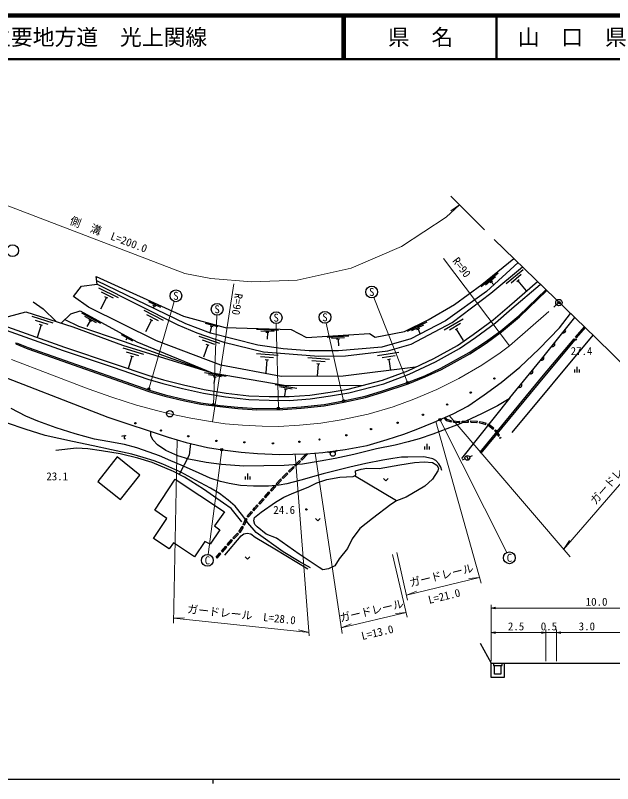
# Model space of a CAD drawing. Units: millimetres, scale not verified, with parts at other scales. Extents: x 40000 to 680000, y 20000 to 380000.
# Drawn here: x 222759 to 359651, y 204000 to 380000 of the extents above; entities that cross this region are included whole.
import ezdxf
from ezdxf.enums import TextEntityAlignment as Align

# ---------------------------------------------------------------- set-up
doc = ezdxf.new("R2010")
doc.units = ezdxf.units.MM
doc.header["$LTSCALE"] = 1000
doc.header["$PDMODE"] = 32
doc.header["$PDSIZE"] = 500
doc.linetypes.add('CHAIN', pattern=[18.5, 12, -1.5, 3.5, -1.5])
for name, color, linetype, lineweight in [('M-BGD', 7, 'Continuous', 25), ('M-BGD-EXST', 7, 'Continuous', 25), ('M-BMK', 2, 'CHAIN', 13), ('M-BMK-OTRS', 5, 'Continuous', 25), ('M-BMK-SRVR', 3, 'Continuous', 25), ('M-STR-HTXT', 7, 'Continuous', 13), ('M-TTL', 2, 'Continuous', 140), ('M-TTL-BAND', 7, 'Continuous', 25), ('M-TTL-LINE', 7, 'Continuous', 50)]:
    doc.layers.add(name, color=color, linetype=linetype, lineweight=lineweight)
doc.layers.add('M-OTRS', color=6, linetype='Continuous')
doc.layers.add('M-TTL-TXT', color=7, linetype='Continuous')
doc.styles.add('ＭＳ ゴシック', font='')
doc.styles.get('ＭＳ ゴシック').set_extended_font_data('MS Gothic')

# ---------------------------------------------------------------- blocks, each defined once
blk = doc.blocks.new('open_arrow')
at = {"color": 0, "linetype": 'Continuous', "lineweight": -2}
blk.add_lwpolyline([(7.5, 1.25), (0, 0), (7.5, -1.25)], dxfattribs=at)

msp = doc.modelspace()

# ---------------------------------------------------------------- linework, layer by layer
at = {"layer": 'M-BGD'}
for p, q in [((333411, 320965), (329528, 317815)), ((339106, 321701), (335262, 318504)), ((338721, 320600), (336414, 318682)), ((332823, 320102), (330493, 318212)), ((332119, 319144), (331575, 318703)), ((331847, 318924), (332390, 318255)), ((338220, 319403), (337682, 318956)), ((337951, 319179), (339869, 316873)), ((246383, 315298), (241911, 317535)), ((243610, 315343), (242268, 312660)), ((245220, 315208), (242537, 316551)), ((243923, 315187), (243297, 315500)), ((256092, 313112), (253363, 314360)), ((254921, 313318), (254284, 313609)), ((254603, 313463), (254360, 312932)), ((242352, 309379), (237959, 311767)), ((256729, 310120), (252258, 312358)), ((231402, 309463), (226641, 310991)), ((230266, 309197), (227410, 310114)), ((241330, 309593), (238694, 311026)), ((239869, 310046), (239153, 308728)), ((240176, 309879), (239561, 310213)), ((253956, 310166), (252614, 307483)), ((255566, 310031), (252884, 311374)), ((254269, 310009), (253643, 310322)), ((325356, 310418), (321062, 307857)), ((228655, 309084), (227738, 306228)), ((228988, 308978), (228322, 309191)), ((269259, 308636), (266359, 309406)), ((267732, 308731), (267347, 307282)), ((268070, 308641), (267394, 308821)), ((283058, 307845), (278061, 308003)), ((317041, 309707), (312535, 307540)), ((316270, 309003), (313566, 307703)), ((315363, 308235), (314733, 307931)), ((315048, 308083), (315567, 307004)), ((324805, 309391), (322228, 307854)), ((324124, 308286), (323523, 307928)), ((323824, 308107), (325360, 305530)), ((348772, 308068), (348154, 307294)), ((351167, 306282), (353170, 308670)), ((351396, 306089), (353400, 308477)), ((249706, 305381), (247071, 306814)), ((269611, 304823), (264882, 306447)), ((282049, 307577), (279051, 307671)), ((280891, 307313), (280191, 307335)), ((280541, 307324), (280493, 305825)), ((299195, 306514), (294204, 306216)), ((336597, 284468), (355194, 306713)), ((351396, 306089), (351167, 306282)), ((222877, 304727), (222989, 305005)), ((248388, 306097), (248102, 305570)), ((268470, 304581), (265632, 305555)), ((266856, 304500), (265882, 301663)), ((267187, 304387), (266525, 304614)), ((298215, 306155), (295220, 305976)), ((297085, 305787), (296386, 305745)), ((296736, 305766), (296825, 304269)), ((346278, 304942), (345660, 304167)), ((351047, 305673), (350817, 305865)), ((252223, 302275), (247443, 303741)), ((251091, 301995), (248223, 302874)), ((310673, 302729), (305732, 301969)), ((249481, 301861), (248602, 298993)), ((249816, 301758), (249147, 301964)), ((282985, 302074), (278001, 302470)), ((281941, 301555), (278950, 301793)), ((280747, 301048), (280049, 301104)), ((280398, 301076), (280160, 298085)), ((294774, 301136), (289790, 301533)), ((309776, 301984), (306811, 301528)), ((308731, 301216), (308039, 301110)), ((308385, 301163), (308768, 298673)), ((343783, 301815), (343165, 301040)), ((293730, 300618), (290739, 300855)), ((292536, 300111), (291838, 300166)), ((292187, 300138), (291962, 297312)), ((351528, 298184), (351528, 299512)), ((271039, 297284), (266110, 298125)), ((270003, 297156), (267045, 297661)), ((341264, 298707), (340638, 297940)), ((350994, 298184), (350994, 298881)), ((352061, 298184), (352061, 298881)), ((268818, 297054), (268128, 297172)), ((268473, 297113), (268221, 295634)), ((287260, 294515), (282331, 295356)), ((286224, 294388), (283267, 294892)), ((285040, 294285), (284350, 294403)), ((284695, 294344), (284442, 292866)), ((338735, 295609), (338108, 294841)), ((336106, 292388), (324999, 278462)), ((322657, 286858), (322747, 287144)), ((323153, 286805), (323178, 287104)), ((324648, 286703), (324629, 287003)), ((325128, 287034), (326626, 287127)), ((325147, 286734), (325128, 287034)), ((326644, 286828), (326626, 287127)), ((327143, 286825), (327163, 287125)), ((328639, 286719), (328692, 287015)), ((329131, 286630), (329184, 286926)), ((325147, 286734), (326644, 286828)), ((330582, 286264), (330673, 286549)), ((331058, 286111), (331150, 286397)), ((332232, 285191), (332444, 285403)), ((247168, 283570), (247518, 283772)), ((248168, 283570), (247818, 283772)), ((332585, 284837), (332797, 285049)), ((333438, 283607), (333687, 283774)), ((333718, 283192), (333966, 283360)), ((333966, 283360), (334053, 283231)), ((317119, 280538), (317119, 281866)), ((333718, 283192), (333804, 283064)), ((334053, 283231), (333804, 283064)), ((295013, 279742), (294320, 280027)), ((295934, 279899), (296494, 280397)), ((316585, 280538), (316585, 281235)), ((317652, 280538), (317652, 281235)), ((329556, 279730), (329324, 279920)), ((288215, 278347), (289372, 279529)), ((288430, 278138), (288215, 278347)), ((288430, 278138), (289828, 279567)), ((325855, 278406), (325165, 278111)), ((326144, 279128), (326577, 278116)), ((326866, 278838), (327556, 279133)), ((285364, 275551), (286435, 276601)), ((285574, 275337), (286645, 276387)), ((286645, 276387), (286435, 276601)), ((286792, 276951), (287863, 278002)), ((287002, 276737), (286792, 276951)), ((287002, 276737), (288073, 277787)), ((288073, 277787), (287863, 278002)), ((276039, 273701), (276039, 275029)), ((283936, 274151), (285007, 275201)), ((284146, 273936), (285217, 274987)), ((285217, 274987), (285007, 275201)), ((285574, 275337), (285364, 275551)), ((275505, 273701), (275505, 274398)), ((276572, 273701), (276572, 274398)), ((283789, 273586), (283579, 273801)), ((284146, 273936), (283936, 274151)), ((310078, 268778), (300489, 274519)), ((281219, 271190), (282221, 272306)), ((281443, 270990), (281219, 271190)), ((281443, 270990), (282445, 272106)), ((282445, 272106), (282221, 272306)), ((282778, 272478), (282555, 272679)), ((278548, 268213), (279550, 269329)), ((279773, 269129), (279550, 269329)), ((279884, 269701), (280886, 270818)), ((280107, 269501), (279884, 269701)), ((280107, 269501), (281109, 270617)), ((281109, 270617), (280886, 270818)), ((278438, 267640), (278214, 267841)), ((278771, 268012), (278548, 268213)), ((278771, 268012), (279773, 269129)), ((275887, 265224), (276882, 266346)), ((276111, 265025), (277107, 266147)), ((277107, 266147), (276882, 266346)), ((277438, 266521), (277214, 266721)), ((275271, 263216), (275878, 264588)), ((275878, 264588), (275604, 264709)), ((276111, 265025), (275887, 265224)), ((275014, 262787), (274757, 262942)), ((275271, 263216), (274995, 263338)), ((272619, 260280), (273653, 261366)), ((272836, 260073), (273870, 261160)), ((273870, 261160), (273653, 261366)), ((274215, 261522), (273997, 261729)), ((271296, 258762), (272280, 259894)), ((271522, 258565), (271296, 258762)), ((271522, 258565), (272506, 259697)), ((272506, 259697), (272280, 259894)), ((272836, 260073), (272619, 260280)), ((269984, 257252), (270968, 258385)), ((270210, 257056), (269984, 257252)), ((270210, 257056), (271194, 258188)), ((271194, 258188), (270968, 258385)), ((268771, 255858), (269656, 256875)), ((268998, 255661), (268771, 255858)), ((268998, 255661), (269882, 256678)), ((269882, 256678), (269656, 256875))]:
    msp.add_line(p, q, dxfattribs=at)
for points in [[(241486, 318419), (241289, 320210), (261300, 311061), (270823, 308531), (285990, 308053), (289449, 306233), (303915, 307096), (305258, 306277), (311915, 307574), (317400, 310213), (323416, 313792), (329682, 318326), (337022, 324280)], [(314472, 299385), (297926, 297320), (283696, 297300), (269850, 299893), (255126, 305433), (239524, 313129), (236115, 315578), (237954, 317938), (241486, 318419), (260035, 309137), (264349, 307265), (270533, 305141), (279621, 302943), (292329, 301933), (298394, 302030), (308136, 303170), (313469, 304703), (322902, 309653), (331731, 316348), (338986, 322381)], [(337979, 323354), (330761, 316769), (321337, 310012), (313421, 305885), (306719, 303995), (296847, 303163), (290066, 303135), (284166, 303609), (278334, 304446), (267466, 307228), (261850, 309303), (241399, 319211)], [(206499, 313766), (234016, 304006), (245415, 300180), (253378, 297469), (256747, 296502), (261300, 295375), (266052, 294296), (271049, 293465), (276296, 292850), (280951, 292690), (285511, 292656), (290246, 293020), (294889, 293669), (299005, 294350), (306938, 296436), (312718, 298553), (318635, 301361), (324119, 304384), (327688, 306862), (332252, 310223), (336005, 313475), (342461, 319021)], [(206225, 312962), (233739, 303203), (245143, 299374), (253124, 296658), (256528, 295681), (261103, 294548), (265888, 293461), (270930, 292623), (276232, 292002), (280933, 291840), (285540, 291806), (290337, 292175), (295018, 292828), (299183, 293518), (307192, 295625), (313047, 297769), (319023, 300604), (324568, 303661), (328182, 306170), (332784, 309558), (336560, 312832), (343015, 318377)], [(222877, 304727), (225594, 303637), (253384, 293858), (256989, 292789), (261546, 291713), (265250, 290940), (269657, 290361), (273759, 289953), (278083, 289601), (284089, 289715), (288299, 290021), (293563, 290577), (298059, 291417), (302982, 292483), (306787, 293596), (312762, 295590), (316691, 297158), (320408, 298874), (326906, 302479), (330701, 304933), (334176, 307510), (338318, 310950), (344598, 316956)], [(222989, 305005), (225700, 303918), (253476, 294143), (257066, 293079), (261611, 292006), (265301, 291236), (269691, 290659), (273786, 290252), (278092, 289902), (284075, 290015), (288273, 290320), (293519, 290874), (298000, 291711), (302908, 292774), (306698, 293882), (312658, 295872), (316572, 297434), (320272, 299141), (326752, 302736), (330530, 305180), (333990, 307747), (338118, 311174), (344382, 317164)], [(226805, 314398), (229098, 312764), (232101, 309869)], [(215545, 298917), (243936, 287953), (257757, 283373), (261939, 282168), (266766, 281040), (270252, 280462), (274480, 279954), (278267, 279627), (283316, 279414), (289372, 279529), (293261, 279851), (298377, 280512), (303368, 281496), (307947, 282816), (311791, 284072), (314656, 285129), (318783, 286808), (323099, 288745), (326429, 290487), (330236, 293063), (334099, 295869), (338355, 299424), (342817, 303594), (347446, 308384), (350020, 311714)], [(216678, 310156), (221165, 311049), (225140, 312103), (235953, 308633), (247293, 304415), (258897, 300856), (267865, 298130), (284846, 295231), (302561, 295285)], [(233250, 309500), (235451, 311661), (237581, 312314), (250629, 305221), (267865, 298130)], [(234079, 310314), (237267, 308830), (247693, 305254), (267865, 298130)], [(336106, 292388), (343028, 300868), (350958, 310808)], [(329324, 279920), (343842, 297553), (350817, 305865)], [(329556, 279730), (344072, 297361), (351047, 305673)], [(335904, 292134), (333243, 290557), (329567, 288693), (324830, 286516), (318450, 284031), (315317, 283004), (312791, 282289), (309839, 281550), (305555, 280679), (300367, 279389), (296093, 278502), (292637, 277866), (288548, 277184), (284351, 276855), (279735, 276779), (275107, 276745), (270001, 277095), (266511, 277539), (262485, 278326), (260031, 279090), (257220, 280340), (255351, 281607), (254326, 282721), (253822, 283639), (253846, 284669)], [(320507, 275763), (320303, 276517), (319820, 277262), (319109, 277996), (318421, 278445), (317454, 278645), (316411, 278854), (312673, 278801), (311277, 278770), (309244, 278476), (307017, 278105), (303069, 277370), (299441, 276501), (293337, 274934), (288195, 273532), (286424, 273074), (284994, 272715), (283218, 272363), (280815, 272120), (277304, 272121), (274350, 272284), (271779, 272723), (269803, 273195), (267395, 273996), (264879, 275095), (262687, 276093), (260729, 276977), (258407, 277949), (255785, 279075), (253423, 279933), (250594, 280913), (247752, 281703), (243952, 282374), (240897, 282923), (236444, 284124), (232145, 285479), (227886, 287069), (225158, 288178), (221795, 289938)], [(320941, 287776), (321501, 287222), (322657, 286858)], [(321234, 287908), (321660, 287486), (322747, 287144)], [(323178, 287104), (324497, 286994), (324629, 287003)], [(327163, 287125), (328593, 287033), (328692, 287015)], [(329184, 286926), (329902, 286796), (330673, 286549)], [(290395, 253441), (287794, 254859), (284157, 257133), (277964, 261551), (276037, 263747), (274926, 265341), (273165, 267561), (271568, 268920), (269560, 270469), (267488, 271654), (264067, 273542), (260651, 275391), (256565, 277150), (254572, 277972), (252074, 278683), (249441, 279509), (244792, 280489), (240566, 281408), (235854, 282388), (229553, 283782), (225015, 285205), (220945, 286583)], [(323153, 286805), (324494, 286694), (324648, 286703)], [(327143, 286825), (328556, 286734), (328639, 286719)], [(329131, 286630), (329829, 286504), (330582, 286264)], [(331058, 286111), (331150, 286082), (331976, 285446), (332232, 285191)], [(331150, 286397), (331291, 286352), (332174, 285672), (332444, 285403)], [(247668, 283734), (247668, 283079), (248018, 283079)], [(332585, 284837), (332694, 284729), (333384, 283686), (333438, 283607)], [(332797, 285049), (332927, 284919), (333634, 283853), (333687, 283774)], [(262864, 281952), (262578, 279231), (260322, 274793)], [(274648, 263966), (272208, 267062), (270441, 268244), (265910, 271432), (261525, 274181), (258969, 275481), (254113, 277604), (250797, 278539), (246758, 279520), (242478, 280235), (239358, 280676), (236758, 280881), (232010, 280311)], [(282555, 272679), (283437, 273661), (283579, 273801)], [(282778, 272478), (283654, 273454), (283789, 273586)], [(307131, 273898), (307661, 273367), (308191, 273898)], [(277214, 266721), (277593, 267148), (278214, 267841)], [(277438, 266521), (277817, 266949), (278438, 267640)], [(274995, 263338), (275000, 263346), (275604, 264709)], [(291554, 264709), (292084, 264178), (292614, 264709)], [(273997, 261729), (274082, 261818), (274757, 262942)], [(274215, 261522), (274322, 261635), (275014, 262787)], [(270767, 256351), (274527, 260779), (275095, 261209), (275884, 261349), (276690, 261193), (277726, 260461), (282254, 257786), (289828, 253187)], [(275462, 255922), (275992, 255392), (276522, 255922)], [(329315, 236209), (331813, 231566), (384662, 231566)], [(332313, 231566), (332313, 231066), (334313, 231066), (334313, 231566)], [(334063, 231066), (334063, 229066), (332563, 229066), (332563, 231066)]]:
    msp.add_lwpolyline(points, dxfattribs=at)
for points in [[(241630, 273236), (246824, 269062), (251323, 274659), (246129, 278834)], [(292361, 253497), (287815, 256567), (282636, 260239), (280258, 261112), (278210, 262797), (277668, 263399), (277397, 264211), (277575, 264960), (279102, 266227), (282378, 268491), (284255, 269654), (286568, 270604), (289857, 271916), (291851, 272879), (294111, 273693), (297158, 274212), (300215, 274394), (300763, 274644), (300730, 275623), (301993, 276055), (303289, 276238), (306120, 276190), (310888, 277037), (314201, 277585), (316477, 277735), (318338, 277536), (319368, 276954), (319750, 276257), (319551, 275626), (318371, 273733), (316643, 272155), (312354, 269625), (310078, 268778), (308832, 267947), (304624, 264720), (301683, 262428), (299985, 260112), (298888, 257886), (297011, 255478), (295984, 253877), (294551, 253236), (293257, 253015)], [(259423, 273747), (270709, 266302), (268392, 263058), (269658, 262157), (267427, 258854), (266161, 259497), (263797, 255972), (259034, 259146), (258026, 257794), (254443, 260154), (257508, 264709), (254719, 266682)], [(331813, 231566), (334813, 231566), (334813, 228316), (331813, 228316)]]:
    msp.add_lwpolyline(points, close=True, dxfattribs=at)
for centre, radius in [((351222, 305715), 150), ((332538, 296804), 150), ((327124, 293584), 150), ((321732, 290835), 150), ((316171, 288520), 150), ((250279, 286549), 150), ((304291, 285227), 150), ((310362, 286669), 150), ((256161, 284894), 150), ((262386, 283565), 150), ((298615, 283812), 150), ((268828, 282519), 150), ((275253, 282188), 150), ((281790, 281958), 150), ((287849, 282322), 150), ((292473, 282842), 150), ((295522, 279533), 550), ((326361, 278622), 550), ((289461, 266827), 150)]:
    msp.add_circle(centre, radius, dxfattribs=at)
for centre, start, end in [((348387, 307742), 242.58965, 40.24784), ((345892, 304615), 242.58965, 40.24784), ((343398, 301488), 242.58965, 40.24784), ((340875, 298385), 241.94884, 39.60703), ((338346, 295287), 241.94884, 39.60703)]:
    msp.add_arc(centre, 505, start, end, dxfattribs=at)
at = {"layer": 'M-BGD-EXST'}
for centre, radius in [((222133, 326104), 1350), ((259555, 315749), 1350), ((304437, 316631), 1350), ((269002, 312675), 1350), ((282535, 310742), 1350), ((293716, 310834), 1350), ((312658, 295872), 250), ((253339, 294396), 250), ((268143, 290863), 250), ((298000, 291711), 250), ((283050, 289995), 250), ((320078, 287389), 250), ((270063, 280493), 250), ((335988, 255735), 1350), ((266769, 255150), 1350)]:
    msp.add_circle(centre, radius, dxfattribs=at)
at = {"layer": 'M-BMK'}
msp.add_lwpolyline([(221855, 301145), (230642, 297824), (239448, 294463), (244837, 292514), (250494, 290736), (255440, 289385), (258140, 288746), (263003, 287703), (267927, 286852), (270809, 286457), (274791, 286097), (279346, 285885), (283097, 285843), (287893, 286097), (292746, 286551), (297433, 287315), (303615, 288670), (309387, 290315), (314106, 292067), (319337, 294258), (324405, 296791), (329651, 299843), (333903, 302698), (336014, 304311), (347352, 314195)], dxfattribs=at)
at = {"layer": 'M-BMK-OTRS'}
msp.add_line((332524, 328627), (355781, 306145), dxfattribs=at)
at = {"layer": 'M-BMK-SRVR'}
for centre in [(347352, 314195), (347352, 314195), (258140, 288746), (258140, 288746)]:
    msp.add_circle(centre, 750, dxfattribs=at)
at = {"layer": 'M-OTRS'}
msp.add_point((347352, 314195), dxfattribs=at)
at = {"layer": 'M-STR-HTXT'}
for p, q in [((322570, 338588), (330277, 330876)), ((324583, 336574), (322558, 335186)), ((336014, 304311), (320919, 324281)), ((267927, 286852), (272799, 318476)), ((312658, 295872), (304934, 315376)), ((253339, 294396), (259177, 314453)), ((268143, 290863), (268948, 311326)), ((283050, 289995), (282568, 309393)), ((298000, 291711), (294011, 309516)), ((375013, 287192), (355781, 306145)), ((329528, 249917), (319104, 286952)), ((320078, 287389), (335372, 256937)), ((322149, 288318), (349907, 255948)), ((348426, 257675), (374450, 287746)), ((259027, 240787), (259848, 282770)), ((270063, 280493), (266943, 256489)), ((290130, 237847), (286918, 279483)), ((297652, 238371), (291503, 279705)), ((348426, 257675), (349758, 259737)), ((309181, 256455), (312547, 242168)), ((312643, 246032), (310153, 256916)), ((329167, 251199), (312373, 247153)), ((329167, 251199), (326724, 250962)), ((312386, 247156), (314669, 248058)), ((331813, 232066), (331813, 244983)), ((297454, 239703), (312304, 243202)), ((312304, 243202), (309859, 242977)), ((331813, 244233), (381813, 244233)), ((259049, 241890), (261502, 241974)), ((259049, 241890), (290071, 238612)), ((297454, 239703), (299742, 240593)), ((290071, 238612), (287689, 239207)), ((344313, 238592), (331813, 238592)), ((348813, 238592), (342313, 238592)), ((344313, 232066), (344313, 239342)), ((346813, 232066), (346813, 239342)), ((361813, 238592), (346813, 238592))]:
    msp.add_line(p, q, dxfattribs=at)
msp.add_lwpolyline([(161898, 344617), (175933, 345126), (191271, 344103), (206514, 341111), (221295, 336254), (261572, 320887), (267535, 319729), (276974, 318950), (287332, 319366), (299760, 322102), (311249, 327085), (321481, 333738), (324583, 336574)], dxfattribs=at)
at = {"layer": 'M-TTL'}
msp.add_line((680000, 380000), (40000, 380000), dxfattribs=at)
at = {"layer": 'M-TTL-BAND'}
for p, q in [((40000, 205000), (579000, 205000)), ((268000, 205000), (268000, 204000))]:
    msp.add_line(p, q, dxfattribs=at)
at = {"layer": 'M-TTL-LINE'}
for p, q in [((297750, 380000), (297750, 370000)), ((298250, 380000), (298250, 370000)), ((333000, 380000), (333000, 370000)), ((40000, 370000), (680000, 370000))]:
    msp.add_line(p, q, dxfattribs=at)

# ---------------------------------------------------------------- block references
at = {"layer": 'M-STR-HTXT', "xscale": 133, "yscale": 133}
for p in [(331813, 244233), (331813, 238592), (346813, 238592), (346813, 238592)]:
    msp.add_blockref('open_arrow', p, dxfattribs=at)
at = {"layer": 'M-STR-HTXT', "xscale": 133, "yscale": 133, "rotation": 180}
msp.add_blockref('open_arrow', (344313, 238592), dxfattribs=at)
msp.add_blockref('open_arrow', (344313, 238592), dxfattribs=at)

# ---------------------------------------------------------------- texts
at = {"layer": 'M-BGD', "style": 'ＭＳ ゴシック'}
for s, p in [('27.4', (352523, 301632)), ('23.1', (232355, 272932)), ('24.6', (284371, 265240))]:
    msp.add_text(s, height=1833, dxfattribs=at).set_placement(p, align=Align.BOTTOM_CENTER)
at = {"layer": 'M-BGD-EXST', "style": 'ＭＳ ゴシック'}
for s, p in [('S', (304437, 316631)), ('S', (259555, 315749)), ('S', (269002, 312675)), ('S', (282535, 310742)), ('S', (293716, 310834)), ('C', (266769, 255150)), ('C', (335988, 255735))]:
    msp.add_text(s, height=1833, dxfattribs=at).set_placement(p, align=Align.MIDDLE_CENTER)
at = {"layer": 'M-STR-HTXT', "style": 'ＭＳ ゴシック'}
for s, rotation, p in [('側\u3000溝\u3000L=200.0', 339.117, (243603, 328419)), ('R=90', 307.085, (323884, 321392)), ('R=90', 261.242, (272180, 314052)), ('ガードレール', 49.126, (361020, 273074)), ('ガードレール', 13.546, (320748, 250289)), ('L=21.0', 13.546, (321380, 245516)), ('ガードレール\u3000L=28.0', 353.969, (274438, 241250)), ('ガードレール', 13.259, (304726, 242196)), ('L=13.0', 13.259, (306060, 237212))]:
    msp.add_text(s, height=1833, rotation=rotation, dxfattribs=at).set_placement(p, align=Align.BOTTOM_CENTER)
for s, p in [('10.0', (355968, 245670)), ('2.5', (337521, 240029)), ('0.5', (345046, 240029)), ('3.0', (353744, 240029))]:
    msp.add_text(s, height=1833, dxfattribs=at).set_placement(p, align=Align.MIDDLE_CENTER)
at = {"layer": 'M-TTL-TXT', "style": 'ＭＳ ゴシック'}
msp.add_text('主要地方道\u3000光上関線', height=3666, dxfattribs=at).set_placement((216734, 375000), align=Align.MIDDLE_LEFT)
for s, p in [('県\u3000名', (315625, 375000)), ('山\u3000口\u3000県', (350375, 375000))]:
    msp.add_text(s, height=3666, dxfattribs=at).set_placement(p, align=Align.MIDDLE_CENTER)

doc.saveas('drawing.dxf')
